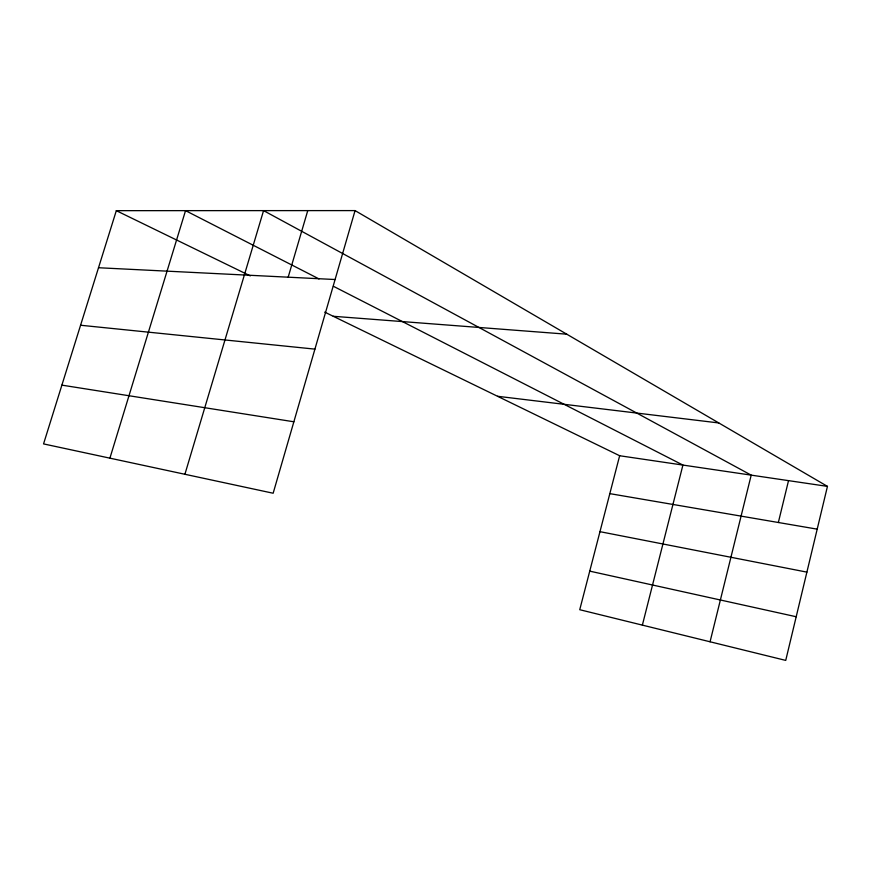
<?xml version="1.0" encoding="UTF-8"?>
<svg xmlns="http://www.w3.org/2000/svg" width="871" height="871" viewBox="0 0 871 871"><rect width="100%" height="100%" fill="white"/><g stroke="black" fill="none" stroke-linecap="round" stroke-linejoin="round"><path stroke-width="1.31" d="M355.063 210.597L273.156 493.236L43.55 443.905L116.322 210.662L355.063 210.597L827.45 486.377L785.729 660.403L579.738 609.711L619.651 455.74L324.709 312.123M778.347 522.502L788.527 480.64M710.061 641.775L751.205 475.141L263.565 210.619L184.913 474.27M642.373 625.128L682.918 465.07L333.397 286.276M288.17 277.196L307.757 210.608M109.909 458.157L185.545 210.64L319.036 278.927M98.51 267.735L335.085 279.526M333.245 316.282L566.76 334.181M80.568 325.242L314.91 349.129M497.548 396.283L718.793 422.947M619.651 455.74L827.45 486.377M61.885 385.134L293.854 421.782M609.831 493.639L817.194 529.154M599.967 531.669L806.894 572.127M589.732 571.136L796.203 616.744M116.322 210.662L250.315 275.9"/></g></svg>
